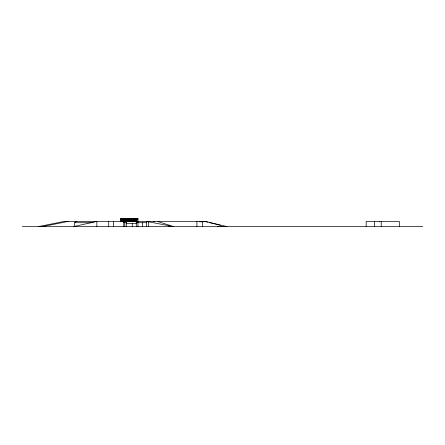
<?xml version="1.0" encoding="UTF-8"?>
<svg xmlns="http://www.w3.org/2000/svg" width="445" height="445" viewBox="0 0 445 445"><rect width="100%" height="100%" fill="white"/><g stroke="black" fill="none" stroke-linecap="round" stroke-linejoin="round"><path stroke-width="0.67" d="M127.949 220.342L128.216 219.346M127.882 220.831L128.616 219.313L128.015 220.82L127.365 219.313L126.792 219.363L127.22 220.353M127.938 220.837L128.332 219.847M128.054 220.909L129.99 219.68L128.794 219.329L128.199 220.82L127.698 220.826M130.936 220.347L131.331 219.346L131.909 219.352L131.314 220.837L130.563 220.909L128.494 219.786L130.429 220.898M130.863 220.842L131.464 219.335M131.114 220.353L131.509 219.363L132.844 219.696L130.919 220.848L128.983 219.708L130.813 220.848L130.168 219.363M131.642 219.352L130.997 220.854L130.346 219.346M123.871 220.97L124.094 220.598M130.085 219.24L128.627 219.663L126.781 221.065L135.224 221.065L133.328 219.663L129.951 219.252M126.986 220.97L127.342 220.587L129.834 220.981M128.755 219.674L126.908 221.076M74.654 226.639L74.654 222.717L76.323 221.421M125.996 219.68L127.832 220.82L129.595 219.708M128.065 220.826L129.862 219.685M128.321 220.887C133.839 217.911 125.301 221.883 129.59 220.692M131.18 220.848L132.977 219.708M131.169 220.909L133.105 219.696L131.464 219.252M125.996 219.524L127.098 219.229M125.868 219.685L127.187 219.329L127.832 220.82M127.442 220.442L130.697 220.898L128.716 219.708L130.213 219.252M129.111 219.696L130.302 219.352M73.325 226.639L96.838 221.421L96.838 226.639M38.192 226.639L64.369 221.421L205.69 221.421L226.983 226.639M42.091 226.639L68.269 221.421M128.188 220.898L129.895 220.62M129.962 220.787L128.917 220.97M131.303 220.898L134.412 220.431L133.049 219.485M131.904 220.981L134.646 220.587L134.88 220.981M126.836 219.252L129.723 219.502M128.716 219.708L127.837 220.431M124.066 220.498L123.665 221.065L125.028 221.065M124.333 220.475L123.793 221.054M124.361 220.575L124.005 220.959M127.476 220.598L127.12 220.981M127.448 220.887L126.063 219.991M134.145 220.431L132.938 219.786L134.412 220.431M125.09 221.404L122.998 221.41A7.198 6.364 85.6 0 1 124.138 220.18M130.546 220.848L130.04 219.352M132.299 220.97L135.013 220.97M134.829 221.076L134.407 220.486M134.718 220.203A7.198 6.364 85.6 0 1 135.903 221.432L136.037 221.421A7.198 6.364 85.6 0 0 126.241 221.421L126.113 221.432A7.198 6.364 85.6 0 1 134.273 219.874M122.865 218.362L120.806 218.362L120.801 221.421M121.151 218.595L126.152 218.595M132.616 218.595L137.611 218.823M121.207 218.695L124.483 218.695M135.948 218.695L132.666 218.879M121.112 218.823L126.502 218.823M137.961 218.823L132.571 218.823L132.571 218.362M133.077 219.023L133.528 219.023L133.144 219.34M135.77 219.023L135.63 219.352L135.753 219.023M121.624 219.174L122.064 219.174M123.627 219.174L124.066 219.174M133.083 219.174L133.528 219.174M135.085 219.174L135.525 219.174M121.624 219.201L122.064 219.201M123.627 219.201L124.066 219.201M133.083 219.201L133.528 219.201M135.085 219.201L135.525 219.201M126.97 219.346L128.616 219.313M130.085 219.346L131.731 219.335L131.13 220.842L130.48 219.335L129.907 219.363L130.335 220.353M132.782 219.352L132.788 219.174M121.123 219.485L124.405 219.485M121.123 219.63L124.405 219.63M133.739 219.63L132.849 219.63L135.797 219.63M135.864 219.63L133.978 219.485M121.196 219.78L124.811 219.78M132.655 219.78L136.27 219.78M120.806 220.047L122.865 220.047M126.497 220.047L124.439 220.047L124.483 218.595M132.616 220.047L133.722 220.047M135.903 220.047L137.956 220.047M123.743 220.981L125.101 220.981M126.858 220.981L129.968 220.97M124.811 221.56L121.196 221.56L121.151 218.362L121.112 220.047M146.372 221.771L148.458 221.771M199.321 221.421L199.722 221.794L202.892 221.794L202.892 221.421L204.216 221.782M74.654 222.717L93.189 222.717M123.393 222.717L126.436 222.717M146.372 222.717L136.231 222.717L136.231 223.668L126.436 223.668M22.25 226.639L422.75 226.639M126.174 220.709L127.582 220.876M126.041 220.72L127.187 220.909L126.28 220.347M146.566 221.421L173.756 226.639L157.497 221.421M204.544 221.421L207.871 222.239M209.206 222.561L213.194 223.54M214.523 223.868L220.514 225.337M223.841 226.149L225.838 226.639M220.787 226.283L222.111 226.639M201.045 221.782L199.722 221.421L199.722 221.794M217.616 226.283L218.94 226.639M153.597 221.421L154.899 221.838M168.555 226.221L169.857 226.639M126.191 219.986L127.109 220.553M125.963 220.053L126.864 220.614M130.218 219.335L130.947 220.837M127.103 219.335L127.531 220.342M127.053 219.34L127.481 220.331M126.925 219.352L127.403 220.347M399.315 226.639L399.315 221.421L366.163 221.421L366.163 226.639M381.237 221.421L381.237 226.639M379.696 221.421L379.696 221.782M374.395 221.421L374.395 226.639M202.553 221.421L202.553 226.639M196.918 221.421L196.918 226.639M148.458 221.421L148.458 226.639M146.372 221.421L146.372 226.639M142.472 222.717L142.472 226.639M137.961 226.639L137.956 218.362L135.903 218.362L135.903 221.421M137.655 218.362L137.655 218.823M136.292 218.823L136.292 226.639M136.209 218.362L136.209 220.047M135.464 219.04L135.475 219.34M135.408 219.023L135.397 219.352M135.236 219.023L135.252 219.352L135.202 219.023M134.34 218.879L134.323 218.362L132.265 218.362L132.265 220.776M134.323 220.325L134.323 221.421M134.279 218.362L134.273 218.879M134.017 218.362L133.939 218.879M133.411 219.352L133.394 219.023L133.372 219.352M133.216 219.023L133.2 219.352M132.905 219.023L132.905 219.352M132.655 220.325L132.655 221.421A7.198 6.364 85.6 0 0 130.552 219.574M132.265 223.379L132.265 226.639M126.502 226.639L126.497 218.362L124.439 218.362L124.439 221.56M126.191 218.362L126.191 220.047M124.834 218.823L124.834 226.639M124.745 218.362L124.745 220.047M124.238 219.04L124.25 219.34M123.949 219.352L123.933 219.023L123.916 219.352M123.743 219.023L123.793 219.352M123.793 221.421L123.793 226.639M123.677 219.04L123.677 219.34M122.82 218.362L122.876 218.879M122.865 219.78L122.865 221.56M122.559 218.362L122.575 218.879M122.052 219.023L122.052 219.352M121.947 219.023L121.897 219.352M121.791 219.023L121.791 219.352M121.774 219.023L121.758 219.352M113.525 221.421L113.525 226.639M108.719 221.421L108.719 226.639M95.275 221.421L95.275 221.771M124.906 219.574A7.198 6.364 85.6 0 0 122.865 221.421L122.731 221.432A7.198 6.364 85.6 0 1 124.772 219.58M126.92 218.884A7.198 6.364 85.6 0 1 129.556 219.129M125.98 221.421A7.198 6.364 85.6 0 1 135.77 221.421M126.196 220.987A7.198 6.364 85.6 0 1 132.543 219.14M133.044 219.34A7.198 6.364 85.6 0 1 134.006 219.874M123.126 221.404A7.198 6.364 85.6 0 1 124.272 220.175M126.146 219.112A7.198 6.364 85.6 0 1 129.823 219.112M130.329 219.307A7.198 6.364 85.6 0 1 132.922 221.404M126.018 219.124A7.198 6.364 85.6 0 1 129.69 219.124M130.685 219.563A7.198 6.364 85.6 0 1 132.788 221.41M126.792 218.89A7.198 6.364 85.6 0 1 129.428 219.14M133.2 219.786L131.436 220.909L133.2 219.786M134.379 220.587L134.746 220.97L134.379 220.587M121.463 219.023L121.34 219.352L121.446 219.023M122.069 219.023L121.618 219.352L122.069 219.023M124.072 219.023L123.632 219.352L124.072 219.023M124.305 219.023L124.172 219.352L124.305 219.023M135.53 219.023L135.08 219.352L135.514 219.023"/></g></svg>
